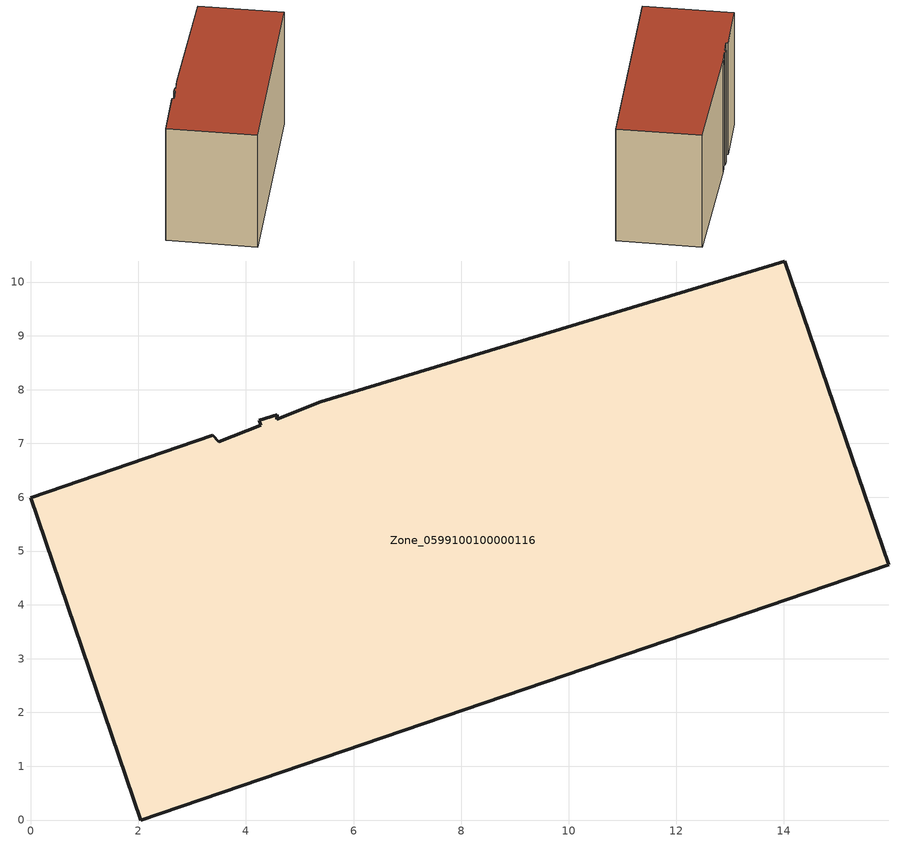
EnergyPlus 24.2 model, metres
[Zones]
Zone_0599100100000116
 floor ground (C_G): 4.28,7.34 4.25,7.43 4.58,7.53 4.57,7.45 5.39,7.78 14.02,10.39 15.95,4.74 2.04,0 0,5.99 3.38,7.15 3.5,7.03 z0.48
 wall outside (C_F): 2.04,0 15.95,4.74 14.02,10.39 5.39,7.78 4.57,7.45 4.58,7.53 4.25,7.43 4.28,7.34 3.5,7.03 3.38,7.15 0,5.99 2.04,0 z0.48:9.77
 roof outside (C_R): 4.28,7.34 3.5,7.03 3.38,7.15 0,5.99 2.04,0 15.95,4.74 14.02,10.39 5.39,7.78 4.57,7.45 4.58,7.53 4.25,7.43 z9.77
[BUILDING]
Pand.0599100100000116: North Axis=0; Terrain=City; Loads Convergence Tolerance Value=0.04; Temperature Convergence Tolerance Value=0.4; Solar Distribution=FullExterior; Maximum Number of Warmup Days=25; Minimum Number of Warmup Days=1
[Site:Location]
Rotterdam.The.Hague.AP_ZH_NLD Design_Conditions: Latitude=51.96; Longitude=4.45; Time Zone=1; Elevation=-4.5
[SITE:GROUNDTEMPERATURE:BUILDINGSURFACE]
18, 18, 18, 18, 18, 18, 18, 18, 18, 18, 18, 18
[MATERIAL] Thermal Absorptance=0.9; Solar Absorptance=0.7; Visible Absorptance=0.7
Name | Roughness | Thickness | Conductivity | Density | Specific Heat
G.TC.2006-2014 | MediumSmooth | 0.15 | 0.06 | 540 | 1210
F.TC.2006-2014 | Rough | 0.3 | 0.12 | 1920 | 840
R.TC.2006-2014 | MediumRough | 0.2 | 0.08 | 1500 | 1000
[CONSTRUCTION]
C_G: G.TC.2006-2014
C_F: F.TC.2006-2014
C_R: R.TC.2006-2014
[ZONE]
Zone_0599100100000116: Type=1; Multiplier=1; Ceiling Height=Autocalculate; Volume=Autocalculate; Floor Area=autocalculate; Part of Total Floor Area=Yes
[ZONEINFILTRATION:DESIGNFLOWRATE]
Infil_Zone_0599100100000116: Zone or ZoneList or Space or SpaceList=Zone_0599100100000116; Schedule=AlwaysOn; Design Flow Rate Calculation Method=Flow/Area; Flow Rate per Floor Area=0.0015; Constant Term Coefficient=1; Temperature Term Coefficient=0; Velocity Term Coefficient=0; Velocity Squared Term Coefficient=0
[HVACTEMPLATE:ZONE:IDEALLOADSAIRSYSTEM]
Zone_0599100100000116: Maximum Heating Supply Air Temperature=50; Minimum Cooling Supply Air Temperature=13; Maximum Heating Supply Air Humidity Ratio=0.0156; Minimum Cooling Supply Air Humidity Ratio=0.0077; Heating Limit=NoLimit; Cooling Limit=NoLimit; Dehumidification Control Type=ConstantSensibleHeatRatio; Cooling Sensible Heat Ratio=0.7; Dehumidification Setpoint=60; Humidification Control Type=None; Humidification Setpoint=30; Outdoor Air Method=None; Outdoor Air Flow Rate per Person=0.00944; Outdoor Air Flow Rate per Zone Floor Area=0; Outdoor Air Flow Rate per Zone=0; Demand Controlled Ventilation Type=None; Outdoor Air Economizer Type=NoEconomizer; Heat Recovery Type=None; Sensible Heat Recovery Effectiveness=0.7; Latent Heat Recovery Effectiveness=0.65
[ZONECONTROL:THERMOSTAT]
ThermostatControl_Zone_0599100100000116: Zone or ZoneList=Zone_0599100100000116; Control Type Schedule=DualSetpointControlType; Control 1=Thermostat_Zone_0599100100000116; Temperature Difference Between Cutout And Setpoint=0
[THERMOSTATSETPOINT:DUALSETPOINT]
Thermostat_Zone_0599100100000116: Heating Setpoint Temperature Schedule=HeatingSetpoint_Zone_0599100100000116; Cooling Setpoint Temperature Schedule=CoolingSetpoint_Zone_0599100100000116
[SCHEDULE:COMPACT]
HeatingSetpoint_Zone_0599100100000116: Through: 12/31, For: AllDays, Until: 24:00, 21
CoolingSetpoint_Zone_0599100100000116: Through: 12/31, For: AllDays, Until: 24:00, 24
DualSetpointControlType: Through: 12/31, For: AllDays, Until: 24:00, 4
AlwaysOn: Through: 12/31, For: AllDays, Until: 24:00, 1
